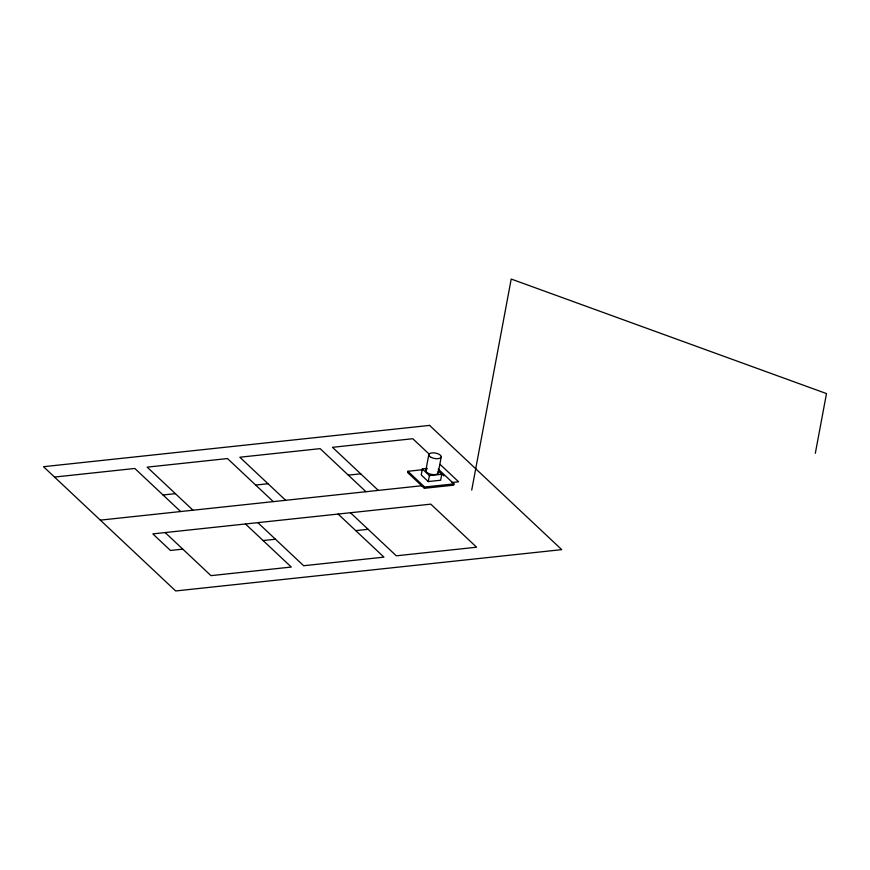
<?xml version="1.0" encoding="UTF-8"?>
<svg xmlns="http://www.w3.org/2000/svg" width="870" height="870" viewBox="0 0 870 870"><rect width="100%" height="100%" fill="white"/><g stroke="black" fill="none" stroke-linecap="round" stroke-linejoin="round"><path stroke-width="1.3" d="M422.559 469.724L407.889 471.29L407.649 472.562L424.386 488.298L453.738 485.166L453.966 483.883L438.208 469.071M427.29 468.43L422.341 468.963L421.232 474.933L428.279 481.567L440.633 480.24L441.753 474.27L438.219 470.953M425.821 470.561L428.801 454.629M424.386 488.298L424.625 487.026L407.889 471.29M428.279 481.567L429.399 475.585L422.341 468.963M438.241 472.834L441.221 456.902M471.725 490.082L511.212 279.042L826.5 393.588L815.32 453.313M54.516 477.064L134.817 468.462L180.645 511.538M163.016 494.976L175.37 493.649M255.671 485.058L268.025 483.742M348.326 475.14L360.68 473.824M429.399 475.585L441.753 474.27M100.333 520.129L422.472 485.667M451.921 482.513L458.61 481.795L440.089 464.384M424.625 487.026L453.966 483.883M182.798 549.133L170.444 550.46L152.815 533.886L430.78 504.143L476.608 547.219L396.307 555.81L350.479 512.745M263.099 540.542L275.453 539.226M355.754 530.624L368.108 529.308M429.356 454.303L412.782 438.719L332.481 447.31L378.309 490.386M441.916 474.052L443.885 475.901M365.955 491.713L320.127 448.637L239.826 457.228L285.654 500.304M338.125 514.061L383.953 557.137L303.652 565.728L257.825 522.653M273.3 501.62L227.472 458.555L147.171 467.146L192.999 510.222M245.47 523.979L291.298 567.044L210.997 575.646L165.169 532.571M437.969 471.747A6.307 2.762 10.6 0 1 431.259 474.367A6.307 2.762 10.6 0 1 426.735 469.43M429.573 425.397L43.5 466.701L175.675 590.958L561.748 549.644L429.573 425.397M431.259 457.446A6.307 2.762 10.6 0 0 441.188 457.044A6.307 2.762 10.6 0 0 432.597 452.824A6.307 2.762 10.6 0 0 431.259 457.446"/></g></svg>
